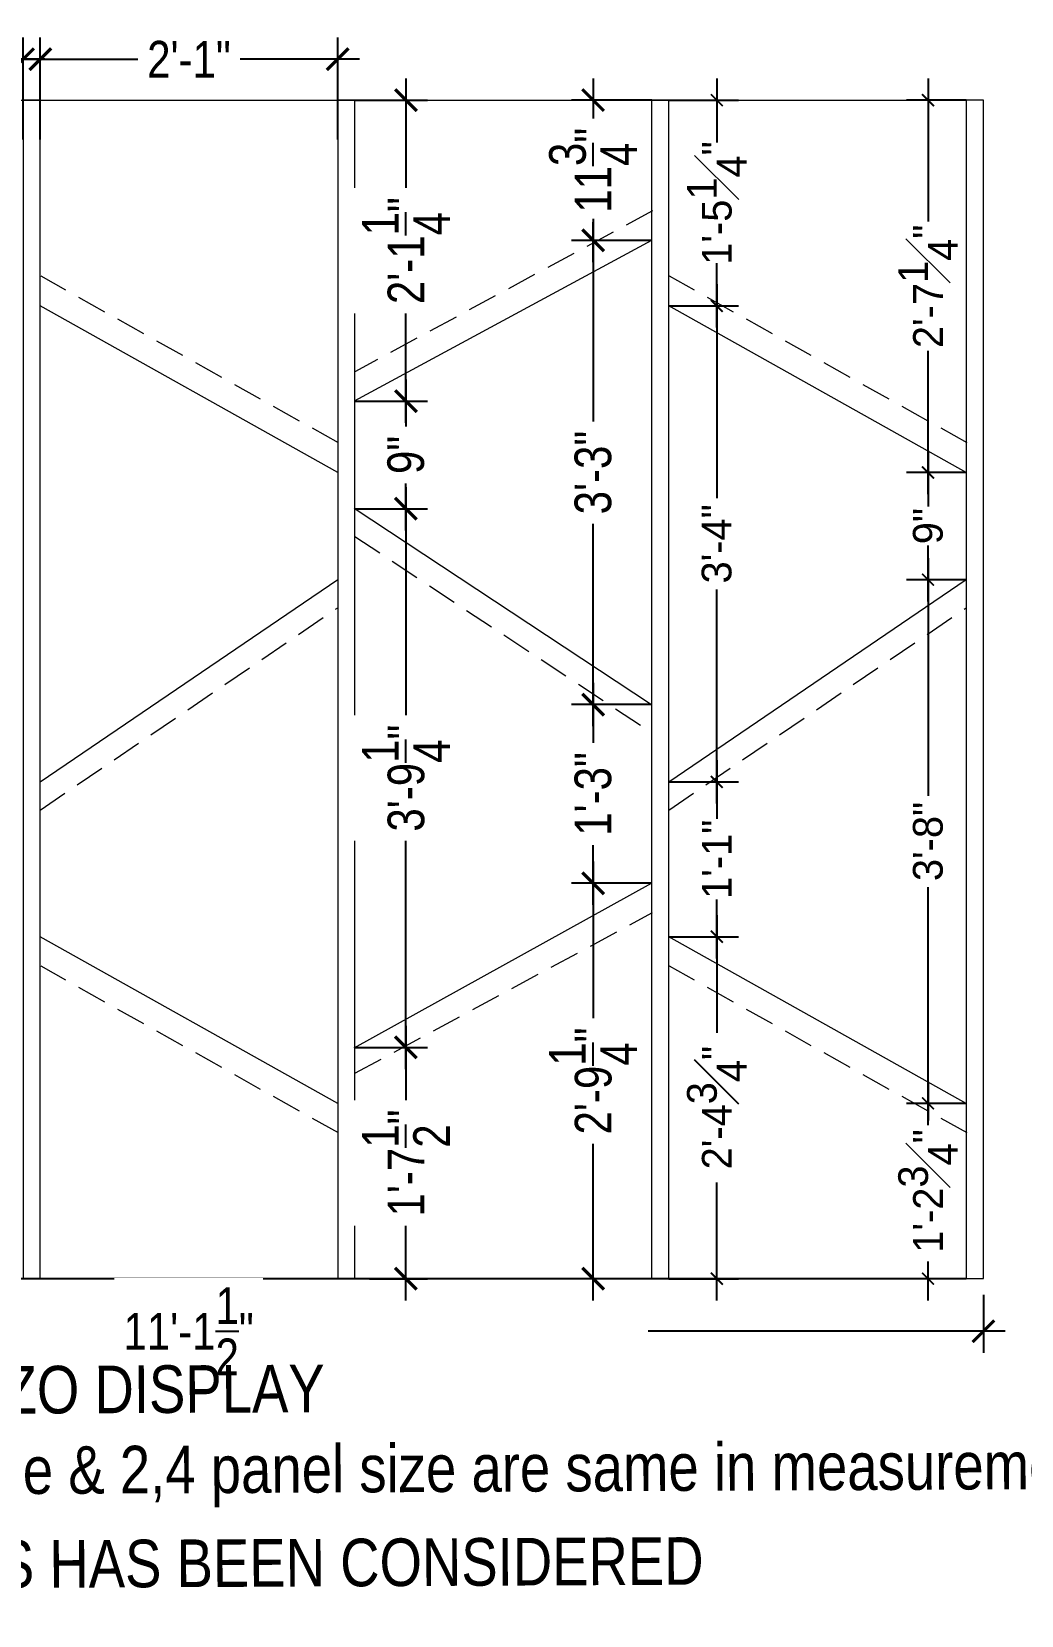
# Model space of a CAD drawing. Header units: inches. Extents: x -109431 to 29005, y -34715 to -1756.
# Drawn here: x -39838.8 to -39755.6, y -11953.4 to -11820.4 of the extents above; entities that cross this region are included whole.
import ezdxf

# ---------------------------------------------------------------- set-up
doc = ezdxf.new("R2010")
doc.units = ezdxf.units.IN
doc.header["$LTSCALE"] = 0.05
doc.header["$MEASUREMENT"] = 0
doc.header["$PDMODE"] = 3
doc.header["$PDSIZE"] = -4
for name, pattern in [('A2-XREF-115_FURN$0$HIDDEN', [0.375, 0.25, -0.125]), ('ACAD_ISO03W100', [30, 12, -18]), ('DASHED2', [0.375, 0.25, -0.125])]:
    doc.linetypes.add(name, pattern=pattern)
doc.layers.get('Defpoints').update_dxf_attribs({"linetype": 'DASHED2'})
for name, color, linetype in [('Flooring Layout', 7, 'Continuous'), ('Furniture text & dimension', 7, 'Continuous'), ('text', 4, 'Continuous')]:
    doc.layers.add(name, color=color, linetype=linetype)
doc.layers.add('FURNITURE', color=1, linetype='Continuous', lineweight=18)
doc.styles.add('9-128OF1-4', font='ARIALN.TTF', dxfattribs={"height": 3.0792})
doc.styles.add('style2', font='stylu.ttf')
doc.dimstyles.new('DIM 1-4', dxfattribs={"dimtxt": 3.0792, "dimasz": 1.82, "dimexe": 1.82, "dimexo": 0, "dimgap": 0.09, "dimtad": 0, "dimzin": 0, "dimdsep": 46, "dimlunit": 4, "dimtxsty": '9-128OF1-4', "dimblk": 'ARCHTICK', "dimcen": 1.8125, "dimdle": 1.82, "dimclrd": 8, "dimclre": 8, "dimadec": 0, "dimazin": 0, "dimtfac": 1, "dimtofl": 0, "dimtmove": 0, "dimatfit": 3, "dimldrblk": 'OPEN90', "dimfxl": 1, "dimtolj": 1, "dimtzin": 0, "dimlwd": -1, "dimarcsym": 0})

# ---------------------------------------------------------------- blocks, each defined once
blk = doc.blocks.new('_ArchTick')
at = {"color": 0, "const_width": 0.15}
blk.add_lwpolyline([(-0.5, -0.5), (0.5, 0.5)], dxfattribs=at)
blk = doc.blocks.new('*D657')
at = {"layer": 'Defpoints', "color": 0, "ltscale": 50, "transparency": 16777216}
for p in [(-39813.07, -11822.71), (-39838.07, -11829.45), (-39813.07, -11829.45)]:
    blk.add_point(p, dxfattribs=at)
at = {"layer": 'Flooring Layout', "color": 8, "linetype": 'ACAD_ISO03W100', "lineweight": -2, "ltscale": 50, "transparency": 16777216}
for p, q in [((-39838.07, -11829.45), (-39838.07, -11820.89)), ((-39813.07, -11829.45), (-39813.07, -11820.89))]:
    blk.add_line(p, q, dxfattribs=at)
at = {"layer": 'Flooring Layout', "color": 8, "linetype": 'ACAD_ISO03W100', "ltscale": 50, "transparency": 16777216}
for p, q in [((-39839.89, -11822.71), (-39829.04, -11822.71)), ((-39811.25, -11822.71), (-39822.1, -11822.71))]:
    blk.add_line(p, q, dxfattribs=at)
at = {"layer": 'Flooring Layout', "color": 8, "ltscale": 50, "transparency": 16777216, "xscale": 1.82, "yscale": 1.82, "zscale": 1.82, "rotation": 180}
blk.add_blockref('_ArchTick', (-39838.07, -11822.71), dxfattribs=at)
at = {"layer": 'Flooring Layout', "color": 8, "ltscale": 50, "transparency": 16777216, "xscale": 1.82, "yscale": 1.82, "zscale": 1.82}
blk.add_blockref('_ArchTick', (-39813.07, -11822.71), dxfattribs=at)
at = {"layer": 'Flooring Layout', "color": 0, "ltscale": 50, "transparency": 16777216, "insert": (-39825.57, -11822.71), "char_height": 3.079, "attachment_point": 5, "style": '9-128OF1-4', "bg_fill": 3, "box_fill_scale": 1.25, "bg_fill_color": 256, "bg_fill_true_color": 13158600, "bg_fill_transparency": 0}
blk.add_mtext('\\A1;2\'-1"', dxfattribs=at)
blk = doc.blocks.new('_Open90')
at = {"color": 0, "linetype": 'ByBlock', "lineweight": -2}
for p, q in [((0, 0), (-1, 0)), ((-0.5, 0.5), (0, 0)), ((0, 0), (-0.5, -0.5))]:
    blk.add_line(p, q, dxfattribs=at)
blk = doc.blocks.new('*D781')
at = {"layer": 'Defpoints', "color": 0, "ltscale": 50, "transparency": 16777216}
for p in [(-39892.39, -11926.5), (-39758.81, -11926.5), (-39758.81, -11929.56)]:
    blk.add_point(p, dxfattribs=at)
at = {"layer": 'Flooring Layout', "color": 8, "linetype": 'ACAD_ISO03W100', "lineweight": -2, "ltscale": 50, "transparency": 16777216}
for p, q in [((-39892.39, -11926.5), (-39892.39, -11931.38)), ((-39758.81, -11926.5), (-39758.81, -11931.38))]:
    blk.add_line(p, q, dxfattribs=at)
at = {"layer": 'Flooring Layout', "color": 8, "linetype": 'ACAD_ISO03W100', "ltscale": 50, "transparency": 16777216}
for p, q in [((-39894.21, -11929.56), (-39830.84, -11929.56)), ((-39756.99, -11929.56), (-39820.37, -11929.56))]:
    blk.add_line(p, q, dxfattribs=at)
at = {"layer": 'Flooring Layout', "color": 8, "ltscale": 50, "transparency": 16777216, "xscale": 1.82, "yscale": 1.82, "zscale": 1.82, "rotation": 180}
blk.add_blockref('_ArchTick', (-39892.39, -11929.56), dxfattribs=at)
at = {"layer": 'Flooring Layout', "color": 8, "ltscale": 50, "transparency": 16777216, "xscale": 1.82, "yscale": 1.82, "zscale": 1.82}
blk.add_blockref('_ArchTick', (-39758.81, -11929.56), dxfattribs=at)
at = {"layer": 'Flooring Layout', "color": 0, "ltscale": 50, "transparency": 16777216, "insert": (-39825.6, -11929.56), "char_height": 3.0792, "attachment_point": 5, "style": '9-128OF1-4', "bg_fill": 3, "box_fill_scale": 1.25, "bg_fill_color": 256, "bg_fill_true_color": 13158600, "bg_fill_transparency": 0}
blk.add_mtext('\\A1;11\'-1{\\H1x;\\S1/2;}"', dxfattribs=at)
blk = doc.blocks.new('*D782')
at = {"layer": 'Defpoints', "color": 0, "ltscale": 50, "transparency": 16777216}
for p in [(-39839.51, -11822.71), (-39864.51, -11829.45), (-39839.51, -11829.45)]:
    blk.add_point(p, dxfattribs=at)
at = {"layer": 'Flooring Layout', "color": 8, "linetype": 'ACAD_ISO03W100', "lineweight": -2, "ltscale": 50, "transparency": 16777216}
for p, q in [((-39864.51, -11829.45), (-39864.51, -11820.89)), ((-39839.51, -11829.45), (-39839.51, -11820.89))]:
    blk.add_line(p, q, dxfattribs=at)
at = {"layer": 'Flooring Layout', "color": 8, "linetype": 'ACAD_ISO03W100', "ltscale": 50, "transparency": 16777216}
for p, q in [((-39866.33, -11822.71), (-39855.48, -11822.71)), ((-39837.69, -11822.71), (-39848.54, -11822.71))]:
    blk.add_line(p, q, dxfattribs=at)
at = {"layer": 'Flooring Layout', "color": 8, "ltscale": 50, "transparency": 16777216, "xscale": 1.82, "yscale": 1.82, "zscale": 1.82, "rotation": 180}
blk.add_blockref('_ArchTick', (-39864.51, -11822.71), dxfattribs=at)
at = {"layer": 'Flooring Layout', "color": 8, "ltscale": 50, "transparency": 16777216, "xscale": 1.82, "yscale": 1.82, "zscale": 1.82}
blk.add_blockref('_ArchTick', (-39839.51, -11822.71), dxfattribs=at)
at = {"layer": 'Flooring Layout', "color": 0, "ltscale": 50, "transparency": 16777216, "insert": (-39852.01, -11822.71), "char_height": 3.079, "attachment_point": 5, "style": '9-128OF1-4', "bg_fill": 3, "box_fill_scale": 1.25, "bg_fill_color": 256, "bg_fill_true_color": 13158600, "bg_fill_transparency": 0}
blk.add_mtext('\\A1;2\'-1"', dxfattribs=at)
blk = doc.blocks.new('*D805')
at = {"layer": 'Defpoints', "color": 0, "ltscale": 50, "transparency": 16777216}
for p in [(-39760.25, -11826.15), (-39763.47, -11857.43), (-39760.25, -11857.43)]:
    blk.add_point(p, dxfattribs=at)
at = {"layer": 'Furniture text & dimension', "color": 8, "ltscale": 50, "transparency": 16777216}
for p, q in [((-39763.47, -11824.33), (-39763.47, -11836.35)), ((-39763.47, -11859.25), (-39763.47, -11847.22))]:
    blk.add_line(p, q, dxfattribs=at)
at = {"layer": 'Furniture text & dimension', "color": 8, "lineweight": -2, "ltscale": 50, "transparency": 16777216}
for p, q in [((-39760.25, -11826.15), (-39765.29, -11826.15)), ((-39760.25, -11857.43), (-39765.29, -11857.43))]:
    blk.add_line(p, q, dxfattribs=at)
at = {"layer": 'Furniture text & dimension', "color": 8, "ltscale": 50, "transparency": 16777216}
for p, rotation in [((-39763.47, -11826.15), 90), ((-39763.47, -11857.43), 270)]:
    blk.add_blockref('_ArchTick', p, dxfattribs=dict(at, rotation=rotation))
at = {"layer": 'Furniture text & dimension', "color": 0, "lineweight": 15, "ltscale": 50, "transparency": 16777216, "insert": (-39763.47, -11841.79), "char_height": 2.5, "attachment_point": 5, "rotation": 90, "style": 'style2'}
blk.add_mtext('\\A1;2\'-7{\\H1x;\\S1#4;}"', dxfattribs=at)
blk = doc.blocks.new('*D806')
at = {"layer": 'Defpoints', "color": 0, "ltscale": 50, "transparency": 16777216}
for p in [(-39760.25, -11857.43), (-39763.47, -11866.43), (-39760.25, -11866.43)]:
    blk.add_point(p, dxfattribs=at)
at = {"layer": 'Furniture text & dimension', "color": 8, "ltscale": 50, "transparency": 16777216}
for p, q in [((-39763.47, -11855.61), (-39763.47, -11860.29)), ((-39763.47, -11868.25), (-39763.47, -11863.56))]:
    blk.add_line(p, q, dxfattribs=at)
at = {"layer": 'Furniture text & dimension', "color": 8, "lineweight": -2, "ltscale": 50, "transparency": 16777216}
for p, q in [((-39760.25, -11857.43), (-39765.29, -11857.43)), ((-39760.25, -11866.43), (-39765.29, -11866.43))]:
    blk.add_line(p, q, dxfattribs=at)
at = {"layer": 'Furniture text & dimension', "color": 8, "ltscale": 50, "transparency": 16777216}
for p, rotation in [((-39763.47, -11857.43), 90), ((-39763.47, -11866.43), 270)]:
    blk.add_blockref('_ArchTick', p, dxfattribs=dict(at, rotation=rotation))
at = {"layer": 'Furniture text & dimension', "color": 0, "lineweight": 15, "ltscale": 50, "transparency": 16777216, "insert": (-39763.47, -11861.93), "char_height": 2.5, "attachment_point": 5, "rotation": 90, "style": 'style2'}
blk.add_mtext('\\A1;9"', dxfattribs=at)
blk = doc.blocks.new('*D807')
at = {"layer": 'Defpoints', "color": 0, "ltscale": 50, "transparency": 16777216}
for p in [(-39760.25, -11866.43), (-39763.47, -11910.42), (-39760.25, -11910.42)]:
    blk.add_point(p, dxfattribs=at)
at = {"layer": 'Furniture text & dimension', "color": 8, "ltscale": 50, "transparency": 16777216}
for p, q in [((-39763.47, -11864.61), (-39763.47, -11884.59)), ((-39763.47, -11912.24), (-39763.47, -11892.26))]:
    blk.add_line(p, q, dxfattribs=at)
at = {"layer": 'Furniture text & dimension', "color": 8, "lineweight": -2, "ltscale": 50, "transparency": 16777216}
for p, q in [((-39760.25, -11866.43), (-39765.29, -11866.43)), ((-39760.25, -11910.42), (-39765.29, -11910.42))]:
    blk.add_line(p, q, dxfattribs=at)
at = {"layer": 'Furniture text & dimension', "color": 8, "ltscale": 50, "transparency": 16777216}
for p, rotation in [((-39763.47, -11866.43), 90), ((-39763.47, -11910.42), 270)]:
    blk.add_blockref('_ArchTick', p, dxfattribs=dict(at, rotation=rotation))
at = {"layer": 'Furniture text & dimension', "color": 0, "lineweight": 15, "ltscale": 50, "transparency": 16777216, "insert": (-39763.47, -11888.42), "char_height": 2.5, "attachment_point": 5, "rotation": 90, "style": 'style2'}
blk.add_mtext('\\A1;3\'-8"', dxfattribs=at)
blk = doc.blocks.new('*D808')
at = {"layer": 'Defpoints', "color": 0, "ltscale": 50, "transparency": 16777216}
for p in [(-39760.25, -11910.42), (-39763.47, -11925.15), (-39760.25, -11925.15)]:
    blk.add_point(p, dxfattribs=at)
at = {"layer": 'Furniture text & dimension', "color": 8, "ltscale": 50, "transparency": 16777216}
for p, q in [((-39763.47, -11908.6), (-39763.47, -11911.86)), ((-39763.47, -11926.97), (-39763.47, -11923.7))]:
    blk.add_line(p, q, dxfattribs=at)
at = {"layer": 'Furniture text & dimension', "color": 8, "lineweight": -2, "ltscale": 50, "transparency": 16777216}
for p, q in [((-39760.25, -11910.42), (-39765.29, -11910.42)), ((-39760.25, -11925.15), (-39765.29, -11925.15))]:
    blk.add_line(p, q, dxfattribs=at)
at = {"layer": 'Furniture text & dimension', "color": 8, "ltscale": 50, "transparency": 16777216}
for p, rotation in [((-39763.47, -11910.42), 90), ((-39763.47, -11925.15), 270)]:
    blk.add_blockref('_ArchTick', p, dxfattribs=dict(at, rotation=rotation))
at = {"layer": 'Furniture text & dimension', "color": 0, "lineweight": 15, "ltscale": 50, "transparency": 16777216, "insert": (-39763.47, -11917.78), "char_height": 2.5, "attachment_point": 5, "rotation": 90, "style": 'style2'}
blk.add_mtext('\\A1;1\'-2{\\H1x;\\S3#4;}"', dxfattribs=at)
blk = doc.blocks.new('*D809')
at = {"layer": 'Defpoints', "color": 0, "ltscale": 50, "transparency": 16777216}
for p in [(-39785.25, -11826.15), (-39785.25, -11843.43), (-39781.22, -11843.43)]:
    blk.add_point(p, dxfattribs=at)
at = {"layer": 'Furniture text & dimension', "color": 8, "ltscale": 50, "transparency": 16777216}
for p, q in [((-39781.22, -11824.33), (-39781.22, -11829.72)), ((-39781.22, -11845.25), (-39781.22, -11839.85))]:
    blk.add_line(p, q, dxfattribs=at)
at = {"layer": 'Furniture text & dimension', "color": 8, "lineweight": -2, "ltscale": 50, "transparency": 16777216}
for p, q in [((-39785.25, -11826.15), (-39779.4, -11826.15)), ((-39785.25, -11843.43), (-39779.4, -11843.43))]:
    blk.add_line(p, q, dxfattribs=at)
at = {"layer": 'Furniture text & dimension', "color": 8, "ltscale": 50, "transparency": 16777216}
for p, rotation in [((-39781.22, -11826.15), 90), ((-39781.22, -11843.43), 270)]:
    blk.add_blockref('_ArchTick', p, dxfattribs=dict(at, rotation=rotation))
at = {"layer": 'Furniture text & dimension', "color": 0, "lineweight": 15, "ltscale": 50, "transparency": 16777216, "insert": (-39781.22, -11834.79), "char_height": 2.5, "attachment_point": 5, "rotation": 90, "style": 'style2'}
blk.add_mtext('\\A1;1\'-5{\\H1x;\\S1#4;}"', dxfattribs=at)
blk = doc.blocks.new('*D810')
at = {"layer": 'Defpoints', "color": 0, "ltscale": 50, "transparency": 16777216}
for p in [(-39785.25, -11843.43), (-39785.25, -11883.42), (-39781.22, -11883.42)]:
    blk.add_point(p, dxfattribs=at)
at = {"layer": 'Furniture text & dimension', "color": 8, "ltscale": 50, "transparency": 16777216}
for p, q in [((-39781.22, -11841.61), (-39781.22, -11859.59)), ((-39781.22, -11885.24), (-39781.22, -11867.26))]:
    blk.add_line(p, q, dxfattribs=at)
at = {"layer": 'Furniture text & dimension', "color": 8, "lineweight": -2, "ltscale": 50, "transparency": 16777216}
for p, q in [((-39785.25, -11843.43), (-39779.4, -11843.43)), ((-39785.25, -11883.42), (-39779.4, -11883.42))]:
    blk.add_line(p, q, dxfattribs=at)
at = {"layer": 'Furniture text & dimension', "color": 8, "ltscale": 50, "transparency": 16777216}
for p, rotation in [((-39781.22, -11843.43), 90), ((-39781.22, -11883.42), 270)]:
    blk.add_blockref('_ArchTick', p, dxfattribs=dict(at, rotation=rotation))
at = {"layer": 'Furniture text & dimension', "color": 0, "ltscale": 50, "transparency": 16777216, "insert": (-39781.22, -11863.42), "char_height": 2.5, "attachment_point": 5, "rotation": 90, "style": 'style2'}
blk.add_mtext('\\A1;3\'-4"', dxfattribs=at)
blk = doc.blocks.new('*D811')
at = {"layer": 'Defpoints', "color": 0, "ltscale": 50, "transparency": 16777216}
for p in [(-39785.25, -11883.42), (-39785.25, -11896.42), (-39781.22, -11896.42)]:
    blk.add_point(p, dxfattribs=at)
at = {"layer": 'Furniture text & dimension', "color": 8, "ltscale": 50, "transparency": 16777216}
for p, q in [((-39781.22, -11881.6), (-39781.22, -11886.53)), ((-39781.22, -11898.24), (-39781.22, -11893.31))]:
    blk.add_line(p, q, dxfattribs=at)
at = {"layer": 'Furniture text & dimension', "color": 8, "lineweight": -2, "ltscale": 50, "transparency": 16777216}
for p, q in [((-39785.25, -11883.42), (-39779.4, -11883.42)), ((-39785.25, -11896.42), (-39779.4, -11896.42))]:
    blk.add_line(p, q, dxfattribs=at)
at = {"layer": 'Furniture text & dimension', "color": 8, "ltscale": 50, "transparency": 16777216}
for p, rotation in [((-39781.22, -11883.42), 90), ((-39781.22, -11896.42), 270)]:
    blk.add_blockref('_ArchTick', p, dxfattribs=dict(at, rotation=rotation))
at = {"layer": 'Furniture text & dimension', "color": 0, "ltscale": 50, "transparency": 16777216, "insert": (-39781.22, -11889.92), "char_height": 2.5, "attachment_point": 5, "rotation": 90, "style": 'style2'}
blk.add_mtext('\\A1;1\'-1"', dxfattribs=at)
blk = doc.blocks.new('*D812')
at = {"layer": 'Defpoints', "color": 0, "ltscale": 50, "transparency": 16777216}
for p in [(-39785.25, -11896.42), (-39785.25, -11925.15), (-39781.22, -11925.15)]:
    blk.add_point(p, dxfattribs=at)
at = {"layer": 'Furniture text & dimension', "color": 8, "ltscale": 50, "transparency": 16777216}
for p, q in [((-39781.22, -11894.6), (-39781.22, -11904.5)), ((-39781.22, -11926.97), (-39781.22, -11917.07))]:
    blk.add_line(p, q, dxfattribs=at)
at = {"layer": 'Furniture text & dimension', "color": 8, "lineweight": -2, "ltscale": 50, "transparency": 16777216}
for p, q in [((-39785.25, -11896.42), (-39779.4, -11896.42)), ((-39785.25, -11925.15), (-39779.4, -11925.15))]:
    blk.add_line(p, q, dxfattribs=at)
at = {"layer": 'Furniture text & dimension', "color": 8, "ltscale": 50, "transparency": 16777216}
for p, rotation in [((-39781.22, -11896.42), 90), ((-39781.22, -11925.15), 270)]:
    blk.add_blockref('_ArchTick', p, dxfattribs=dict(at, rotation=rotation))
at = {"layer": 'Furniture text & dimension', "color": 0, "ltscale": 50, "transparency": 16777216, "insert": (-39781.22, -11910.78), "char_height": 2.5, "attachment_point": 5, "rotation": 90, "style": 'style2'}
blk.add_mtext('\\A1;2\'-4{\\H1x;\\S3#4;}"', dxfattribs=at)
blk = doc.blocks.new('*D991')
at = {"layer": 'Defpoints', "color": 0, "ltscale": 50, "transparency": 16777216}
for p in [(-39811.63, -11826.15), (-39811.69, -11851.43), (-39807.34, -11851.43)]:
    blk.add_point(p, dxfattribs=at)
at = {"layer": 'Flooring Layout', "color": 8, "linetype": 'ACAD_ISO03W100', "ltscale": 50, "transparency": 16777216}
for p, q in [((-39807.34, -11824.33), (-39807.34, -11834.36)), ((-39807.34, -11853.25), (-39807.34, -11843.22))]:
    blk.add_line(p, q, dxfattribs=at)
at = {"layer": 'Flooring Layout', "color": 8, "linetype": 'ACAD_ISO03W100', "lineweight": -2, "ltscale": 50, "transparency": 16777216}
for p, q in [((-39811.63, -11826.15), (-39805.52, -11826.15)), ((-39811.69, -11851.43), (-39805.52, -11851.43))]:
    blk.add_line(p, q, dxfattribs=at)
at = {"layer": 'Flooring Layout', "color": 8, "ltscale": 50, "transparency": 16777216, "xscale": 1.82, "yscale": 1.82, "zscale": 1.82}
for p, rotation in [((-39807.34, -11826.15), 90), ((-39807.34, -11851.43), 270)]:
    blk.add_blockref('_ArchTick', p, dxfattribs=dict(at, rotation=rotation))
at = {"layer": 'Flooring Layout', "color": 0, "ltscale": 50, "transparency": 16777216, "insert": (-39807.34, -11838.79), "char_height": 3.0792, "attachment_point": 5, "rotation": 90, "style": '9-128OF1-4', "bg_fill": 3, "box_fill_scale": 1.25, "bg_fill_color": 256, "bg_fill_true_color": 13158600, "bg_fill_transparency": 0}
blk.add_mtext('\\A1;2\'-1{\\H1x;\\S1/4;}"', dxfattribs=at)
blk = doc.blocks.new('*D992')
at = {"layer": 'Defpoints', "color": 0, "ltscale": 50, "transparency": 16777216}
for p in [(-39811.69, -11851.43), (-39811.63, -11860.47), (-39807.34, -11860.47)]:
    blk.add_point(p, dxfattribs=at)
at = {"layer": 'Flooring Layout', "color": 8, "linetype": 'ACAD_ISO03W100', "ltscale": 50, "transparency": 16777216}
for p, q in [((-39807.34, -11849.61), (-39807.34, -11854.41)), ((-39807.34, -11862.29), (-39807.34, -11857.49))]:
    blk.add_line(p, q, dxfattribs=at)
at = {"layer": 'Flooring Layout', "color": 8, "linetype": 'ACAD_ISO03W100', "lineweight": -2, "ltscale": 50, "transparency": 16777216}
for p, q in [((-39811.69, -11851.43), (-39805.52, -11851.43)), ((-39811.63, -11860.47), (-39805.52, -11860.47))]:
    blk.add_line(p, q, dxfattribs=at)
at = {"layer": 'Flooring Layout', "color": 8, "ltscale": 50, "transparency": 16777216, "xscale": 1.82, "yscale": 1.82, "zscale": 1.82}
for p, rotation in [((-39807.34, -11851.43), 90), ((-39807.34, -11860.47), 270)]:
    blk.add_blockref('_ArchTick', p, dxfattribs=dict(at, rotation=rotation))
at = {"layer": 'Flooring Layout', "color": 0, "ltscale": 50, "transparency": 16777216, "insert": (-39807.34, -11855.95), "char_height": 3.079, "attachment_point": 5, "rotation": 90, "style": '9-128OF1-4', "bg_fill": 3, "box_fill_scale": 1.25, "bg_fill_color": 256, "bg_fill_true_color": 13158600, "bg_fill_transparency": 0}
blk.add_mtext('\\A1;9"', dxfattribs=at)
blk = doc.blocks.new('*D993')
at = {"layer": 'Defpoints', "color": 0, "ltscale": 50, "transparency": 16777216}
for p in [(-39811.63, -11860.47), (-39811.63, -11905.72), (-39807.34, -11905.72)]:
    blk.add_point(p, dxfattribs=at)
at = {"layer": 'Flooring Layout', "color": 8, "linetype": 'ACAD_ISO03W100', "ltscale": 50, "transparency": 16777216}
for p, q in [((-39807.34, -11858.65), (-39807.34, -11878.69)), ((-39807.34, -11907.54), (-39807.34, -11887.51))]:
    blk.add_line(p, q, dxfattribs=at)
at = {"layer": 'Flooring Layout', "color": 8, "linetype": 'ACAD_ISO03W100', "lineweight": -2, "ltscale": 50, "transparency": 16777216}
for p, q in [((-39811.63, -11860.47), (-39805.52, -11860.47)), ((-39811.63, -11905.72), (-39805.52, -11905.72))]:
    blk.add_line(p, q, dxfattribs=at)
at = {"layer": 'Flooring Layout', "color": 8, "ltscale": 50, "transparency": 16777216, "xscale": 1.82, "yscale": 1.82, "zscale": 1.82}
for p, rotation in [((-39807.34, -11860.47), 90), ((-39807.34, -11905.72), 270)]:
    blk.add_blockref('_ArchTick', p, dxfattribs=dict(at, rotation=rotation))
at = {"layer": 'Flooring Layout', "color": 0, "ltscale": 50, "transparency": 16777216, "insert": (-39807.34, -11883.1), "char_height": 3.0792, "attachment_point": 5, "rotation": 90, "style": '9-128OF1-4', "bg_fill": 3, "box_fill_scale": 1.25, "bg_fill_color": 256, "bg_fill_true_color": 13158600, "bg_fill_transparency": 0}
blk.add_mtext('\\A1;3\'-9{\\H1x;\\S1/4;}"', dxfattribs=at)
blk = doc.blocks.new('*D994')
at = {"layer": 'Defpoints', "color": 0, "ltscale": 50, "transparency": 16777216}
for p in [(-39811.63, -11905.72), (-39810.41, -11925.15), (-39807.34, -11925.15)]:
    blk.add_point(p, dxfattribs=at)
at = {"layer": 'Flooring Layout', "color": 8, "linetype": 'ACAD_ISO03W100', "ltscale": 50, "transparency": 16777216}
for p, q in [((-39807.34, -11903.9), (-39807.34, -11911.18)), ((-39807.34, -11926.97), (-39807.34, -11919.69))]:
    blk.add_line(p, q, dxfattribs=at)
at = {"layer": 'Flooring Layout', "color": 8, "linetype": 'ACAD_ISO03W100', "lineweight": -2, "ltscale": 50, "transparency": 16777216}
for p, q in [((-39811.63, -11905.72), (-39805.52, -11905.72)), ((-39810.41, -11925.15), (-39805.52, -11925.15))]:
    blk.add_line(p, q, dxfattribs=at)
at = {"layer": 'Flooring Layout', "color": 8, "ltscale": 50, "transparency": 16777216, "xscale": 1.82, "yscale": 1.82, "zscale": 1.82}
for p, rotation in [((-39807.34, -11905.72), 90), ((-39807.34, -11925.15), 270)]:
    blk.add_blockref('_ArchTick', p, dxfattribs=dict(at, rotation=rotation))
at = {"layer": 'Flooring Layout', "color": 0, "ltscale": 50, "transparency": 16777216, "insert": (-39807.34, -11915.43), "char_height": 3.0792, "attachment_point": 5, "rotation": 90, "style": '9-128OF1-4', "bg_fill": 3, "box_fill_scale": 1.25, "bg_fill_color": 256, "bg_fill_true_color": 13158600, "bg_fill_transparency": 0}
blk.add_mtext('\\A1;1\'-7{\\H1x;\\S1/2;}"', dxfattribs=at)
blk = doc.blocks.new('*D995')
at = {"layer": 'Defpoints', "color": 0, "ltscale": 50, "transparency": 16777216}
for p in [(-39786.69, -11826.15), (-39791.61, -11837.93), (-39786.69, -11837.93)]:
    blk.add_point(p, dxfattribs=at)
at = {"layer": 'Flooring Layout', "color": 8, "linetype": 'ACAD_ISO03W100', "ltscale": 50, "transparency": 16777216}
for p, q in [((-39791.61, -11824.33), (-39791.61, -11828.67)), ((-39791.61, -11839.75), (-39791.61, -11835.4))]:
    blk.add_line(p, q, dxfattribs=at)
at = {"layer": 'Flooring Layout', "color": 8, "linetype": 'ACAD_ISO03W100', "lineweight": -2, "ltscale": 50, "transparency": 16777216}
for p, q in [((-39786.69, -11826.15), (-39793.43, -11826.15)), ((-39786.69, -11837.93), (-39793.43, -11837.93))]:
    blk.add_line(p, q, dxfattribs=at)
at = {"layer": 'Flooring Layout', "color": 8, "ltscale": 50, "transparency": 16777216, "xscale": 1.82, "yscale": 1.82, "zscale": 1.82}
for p, rotation in [((-39791.61, -11826.15), 90), ((-39791.61, -11837.93), 270)]:
    blk.add_blockref('_ArchTick', p, dxfattribs=dict(at, rotation=rotation))
at = {"layer": 'Flooring Layout', "color": 0, "ltscale": 50, "transparency": 16777216, "insert": (-39791.61, -11832.04), "char_height": 3.0792, "attachment_point": 5, "rotation": 90, "style": '9-128OF1-4', "bg_fill": 3, "box_fill_scale": 1.25, "bg_fill_color": 256, "bg_fill_true_color": 13158600, "bg_fill_transparency": 0}
blk.add_mtext('\\A1;11{\\H1x;\\S3/4;}"', dxfattribs=at)
blk = doc.blocks.new('*D996')
at = {"layer": 'Defpoints', "color": 0, "ltscale": 50, "transparency": 16777216}
for p in [(-39786.69, -11837.93), (-39791.61, -11876.93), (-39786.69, -11876.93)]:
    blk.add_point(p, dxfattribs=at)
at = {"layer": 'Flooring Layout', "color": 8, "linetype": 'ACAD_ISO03W100', "ltscale": 50, "transparency": 16777216}
for p, q in [((-39791.61, -11836.11), (-39791.61, -11853.98)), ((-39791.61, -11878.75), (-39791.61, -11860.88))]:
    blk.add_line(p, q, dxfattribs=at)
at = {"layer": 'Flooring Layout', "color": 8, "linetype": 'ACAD_ISO03W100', "lineweight": -2, "ltscale": 50, "transparency": 16777216}
for p, q in [((-39786.69, -11837.93), (-39793.43, -11837.93)), ((-39786.69, -11876.93), (-39793.43, -11876.93))]:
    blk.add_line(p, q, dxfattribs=at)
at = {"layer": 'Flooring Layout', "color": 8, "ltscale": 50, "transparency": 16777216, "xscale": 1.82, "yscale": 1.82, "zscale": 1.82}
for p, rotation in [((-39791.61, -11837.93), 90), ((-39791.61, -11876.93), 270)]:
    blk.add_blockref('_ArchTick', p, dxfattribs=dict(at, rotation=rotation))
at = {"layer": 'Flooring Layout', "color": 0, "ltscale": 50, "transparency": 16777216, "insert": (-39791.61, -11857.43), "char_height": 3.079, "attachment_point": 5, "rotation": 90, "style": '9-128OF1-4', "bg_fill": 3, "box_fill_scale": 1.25, "bg_fill_color": 256, "bg_fill_true_color": 13158600, "bg_fill_transparency": 0}
blk.add_mtext('\\A1;3\'-3"', dxfattribs=at)
blk = doc.blocks.new('*D997')
at = {"layer": 'Defpoints', "color": 0, "ltscale": 50, "transparency": 16777216}
for p in [(-39786.69, -11876.93), (-39791.61, -11891.93), (-39786.69, -11891.93)]:
    blk.add_point(p, dxfattribs=at)
at = {"layer": 'Flooring Layout', "color": 8, "linetype": 'ACAD_ISO03W100', "ltscale": 50, "transparency": 16777216}
for p, q in [((-39791.61, -11875.11), (-39791.61, -11881.1)), ((-39791.61, -11893.75), (-39791.61, -11887.76))]:
    blk.add_line(p, q, dxfattribs=at)
at = {"layer": 'Flooring Layout', "color": 8, "linetype": 'ACAD_ISO03W100', "lineweight": -2, "ltscale": 50, "transparency": 16777216}
for p, q in [((-39786.69, -11876.93), (-39793.43, -11876.93)), ((-39786.69, -11891.93), (-39793.43, -11891.93))]:
    blk.add_line(p, q, dxfattribs=at)
at = {"layer": 'Flooring Layout', "color": 8, "ltscale": 50, "transparency": 16777216, "xscale": 1.82, "yscale": 1.82, "zscale": 1.82}
for p, rotation in [((-39791.61, -11876.93), 90), ((-39791.61, -11891.93), 270)]:
    blk.add_blockref('_ArchTick', p, dxfattribs=dict(at, rotation=rotation))
at = {"layer": 'Flooring Layout', "color": 0, "ltscale": 50, "transparency": 16777216, "insert": (-39791.61, -11884.43), "char_height": 3.079, "attachment_point": 5, "rotation": 90, "style": '9-128OF1-4', "bg_fill": 3, "box_fill_scale": 1.25, "bg_fill_color": 256, "bg_fill_true_color": 13158600, "bg_fill_transparency": 0}
blk.add_mtext('\\A1;1\'-3"', dxfattribs=at)
blk = doc.blocks.new('*D998')
at = {"layer": 'Defpoints', "color": 0, "ltscale": 50, "transparency": 16777216}
for p in [(-39786.69, -11891.93), (-39791.61, -11925.15), (-39786.69, -11925.15)]:
    blk.add_point(p, dxfattribs=at)
at = {"layer": 'Flooring Layout', "color": 8, "linetype": 'ACAD_ISO03W100', "ltscale": 50, "transparency": 16777216}
for p, q in [((-39791.61, -11890.11), (-39791.61, -11904.11)), ((-39791.61, -11926.97), (-39791.61, -11912.97))]:
    blk.add_line(p, q, dxfattribs=at)
at = {"layer": 'Flooring Layout', "color": 8, "linetype": 'ACAD_ISO03W100', "lineweight": -2, "ltscale": 50, "transparency": 16777216}
for p, q in [((-39786.69, -11891.93), (-39793.43, -11891.93)), ((-39786.69, -11925.15), (-39793.43, -11925.15))]:
    blk.add_line(p, q, dxfattribs=at)
at = {"layer": 'Flooring Layout', "color": 8, "ltscale": 50, "transparency": 16777216, "xscale": 1.82, "yscale": 1.82, "zscale": 1.82}
for p, rotation in [((-39791.61, -11891.93), 90), ((-39791.61, -11925.15), 270)]:
    blk.add_blockref('_ArchTick', p, dxfattribs=dict(at, rotation=rotation))
at = {"layer": 'Flooring Layout', "color": 0, "ltscale": 50, "transparency": 16777216, "insert": (-39791.61, -11908.54), "char_height": 3.0792, "attachment_point": 5, "rotation": 90, "style": '9-128OF1-4', "bg_fill": 3, "box_fill_scale": 1.25, "bg_fill_color": 256, "bg_fill_true_color": 13158600, "bg_fill_transparency": 0}
blk.add_mtext('\\A1;2\'-9{\\H1x;\\S1/4;}"', dxfattribs=at)

msp = doc.modelspace()

# ---------------------------------------------------------------- linework, layer by layer
at = {"layer": 'Flooring Layout', "ltscale": 50}
msp.add_line((-39890.95204, -11925.14599), (-39760.25392, -11925.14599), dxfattribs=at)
at = {"layer": 'FURNITURE', "color": 244, "ltscale": 50, "true_color": 0x991b1e}
for p, q in [((-39892.39285, -11826.14599), (-39760.25392, -11826.14599)), ((-39838.07041, -11842.74442), (-39838.07041, -11826.14599)), ((-39785.25392, -11842.74442), (-39785.25392, -11826.14599))]:
    msp.add_line(p, q, dxfattribs=at)
at = {"layer": 'FURNITURE', "color": 244, "linetype": 'A2-XREF-115_FURN$0$HIDDEN', "ltscale": 200, "true_color": 0x991b1e}
for p, q in [((-39786.62959, -11835.46064), (-39811.62959, -11848.96064)), ((-39813.00526, -11854.93877), (-39838.00526, -11840.93877)), ((-39760.18877, -11854.93877), (-39785.18877, -11840.93877)), ((-39811.62959, -11862.81141), (-39786.69473, -11879.2716)), ((-39838.07041, -11885.78294), (-39813.07041, -11868.79081)), ((-39785.25392, -11885.78294), (-39760.25392, -11868.79081)), ((-39811.62959, -11907.89477), (-39786.62959, -11894.39477)), ((-39813.00526, -11912.90876), (-39838.00526, -11898.90876)), ((-39760.18877, -11912.90876), (-39785.18877, -11898.90876))]:
    msp.add_line(p, q, dxfattribs=at)
at = {"layer": 'FURNITURE', "color": 30, "ltscale": 50, "true_color": 0xf26722}
for p, q in [((-39786.69473, -11837.9277), (-39811.69473, -11851.4277)), ((-39813.07041, -11857.4277), (-39838.07041, -11843.4277)), ((-39760.25392, -11857.4277), (-39785.25392, -11843.4277)), ((-39811.69473, -11860.4277), (-39786.69473, -11876.9277)), ((-39838.07041, -11883.41983), (-39813.07041, -11866.4277)), ((-39785.25392, -11883.41983), (-39760.25392, -11866.4277)), ((-39811.69473, -11905.75797), (-39786.69473, -11891.9277)), ((-39813.07041, -11910.41983), (-39838.07041, -11896.41983)), ((-39760.25392, -11910.41983), (-39785.25392, -11896.41983))]:
    msp.add_line(p, q, dxfattribs=at)
at = {"layer": 'FURNITURE', "color": 244, "ltscale": 50, "true_color": 0x991b1e}
for points in [[(-39838.07041, -11826.14599), (-39839.51122, -11826.14599), (-39839.51122, -11925.14599), (-39838.07041, -11925.14599)], [(-39811.62959, -11826.14599), (-39813.07041, -11826.14599), (-39813.07041, -11925.14599), (-39811.62959, -11925.14599)], [(-39785.25392, -11826.14599), (-39786.69473, -11826.14599), (-39786.69473, -11925.14599), (-39785.25392, -11925.14599)], [(-39758.8131, -11826.14599), (-39760.25392, -11826.14599), (-39760.25392, -11925.14599), (-39758.8131, -11925.14599)]]:
    msp.add_lwpolyline(points, close=True, dxfattribs=at)

# ---------------------------------------------------------------- texts
at = {"layer": 'text', "color": 7, "ltscale": 50, "true_color": 0xffffff, "char_height": 4, "width": 119.7881661, "attachment_point": 6, "rotation": 0.2712651, "style": '9-128OF1-4', "bg_fill": 2}
for s, insert in [('{\\C30;\\c2254834;TERRAZZO DISPLAY}', (-39814.16356, -11934.39326)), ('{\\C30;\\c2254834;PLY+ STONE THICKNESS HAS BEEN CONSIDERED}', (-39782.32791, -11948.88006))]:
    msp.add_mtext(s, dxfattribs=dict(at, insert=insert))

# ---------------------------------------------------------------- dimensions: what is measured, and where the dimension line sits
at = {"layer": 'Furniture text & dimension', "lineweight": 15, "ltscale": 50}
for base, p1, p2, picture, middle in [((-39781.22081, -11843.4277), (-39785.25392, -11826.14599), (-39785.25392, -11843.4277), '*D809', (-39781.22081, -11834.78685)), ((-39763.47459, -11857.4277), (-39760.25392, -11826.14599), (-39760.25392, -11857.4277), '*D805', (-39763.47459, -11841.78685)), ((-39763.47459, -11866.4277), (-39760.25392, -11857.4277), (-39760.25392, -11866.4277), '*D806', (-39763.47459, -11861.9277)), ((-39763.47459, -11910.41983), (-39760.25392, -11866.4277), (-39760.25392, -11910.41983), '*D807', (-39763.47459, -11888.42377))]:
    dim = msp.add_linear_dim(base=base, p1=p1, p2=p2, angle=90, dimstyle='DIM 1-4', override={"dimtxt": 2.5, "dimasz": 1, "dimdec": 3, "dimtxsty": 'style2', "dimtdec": 3, "dimtmove": 1, "dimfxl": 0, "dimfrac": 1, "dimarcsym": 1}, dxfattribs=at)
    dim.commit()
    dim.dimension.update_dxf_attribs({"geometry": picture, "text_midpoint": middle})
at = {"layer": 'Furniture text & dimension', "ltscale": 50}
for base, p1, p2, picture, middle in [((-39781.22081, -11883.41983), (-39785.25392, -11843.4277), (-39785.25392, -11883.41983), '*D810', (-39781.22081, -11863.42377)), ((-39781.22081, -11896.41983), (-39785.25392, -11883.41983), (-39785.25392, -11896.41983), '*D811', (-39781.22081, -11889.91983))]:
    dim = msp.add_linear_dim(base=base, p1=p1, p2=p2, angle=90, dimstyle='DIM 1-4', override={"dimtxt": 2.5, "dimasz": 1, "dimdec": 3, "dimtxsty": 'style2', "dimtdec": 3, "dimtmove": 1, "dimfxl": 0, "dimfrac": 1, "dimarcsym": 1}, dxfattribs=at)
    dim.commit()
    dim.dimension.update_dxf_attribs({"geometry": picture, "text_midpoint": middle})

# ---------------------------------------------------------------- next in the draw order: texts
at = {"layer": 'text', "color": 7, "ltscale": 50, "true_color": 0xffffff, "insert": (-39746.31389, -11941.39596), "char_height": 4, "width": 155.553913, "attachment_point": 6, "rotation": 0.2712651, "style": '9-128OF1-4', "bg_fill": 2}
msp.add_mtext('{\\C30;\\c2254834;1,3,5 Panel size are same & 2,4 panel size are same in measurements}', dxfattribs=at)

# ---------------------------------------------------------------- next in the draw order: dimensions: what is measured, and where the dimension line sits
at = {"layer": 'Flooring Layout', "ltscale": 50}
for base, p1, p2, picture, middle in [((-39813.07041, -11822.7063), (-39838.07041, -11829.4465), (-39813.07041, -11829.4465), '*D657', (-39825.57041, -11822.7063)), ((-39758.8131, -11929.55775), (-39892.39285, -11926.50099), (-39758.8131, -11926.50099), '*D781', (-39825.60298, -11929.55775))]:
    dim = msp.add_linear_dim(base=base, p1=p1, p2=p2, dimstyle='DIM 1-4', override={"dimfxl": 0.1875, "dimtfill": 1, "dimarcsym": 1}, dxfattribs=at)
    dim.commit()
    dim.dimension.update_dxf_attribs({"geometry": picture, "text_midpoint": middle})
dim = msp.add_linear_dim(base=(-39791.60976, -11837.9277), p1=(-39786.69473, -11826.14599), p2=(-39786.69473, -11837.9277), angle=90, dimstyle='DIM 1-4', override={"dimfxl": 0.1875, "dimtfill": 1, "dimarcsym": 1}, dxfattribs=at)
dim.commit()
dim.dimension.update_dxf_attribs({"geometry": '*D995', "text_midpoint": (-39791.60976, -11832.03685)})

# ---------------------------------------------------------------- next in the draw order: dimensions: what is measured, and where the dimension line sits
dim = msp.add_linear_dim(base=(-39839.51122, -11822.7063), p1=(-39864.51122, -11829.4465), p2=(-39839.51122, -11829.4465), dimstyle='DIM 1-4', override={"dimfxl": 0.1875, "dimtfill": 1, "dimarcsym": 1}, dxfattribs=at)
dim.commit()
dim.dimension.update_dxf_attribs({"geometry": '*D782', "text_midpoint": (-39852.01122, -11822.7063)})
for base, p1, p2, override, picture, middle in [((-39807.34365, -11851.4277), (-39811.62959, -11826.14599), (-39811.69473, -11851.4277), {"dimfxl": 0.1875, "dimtfill": 1, "dimarcsym": 1}, '*D991', (-39807.34365, -11838.78685)), ((-39791.60976, -11876.9277), (-39786.69473, -11837.9277), (-39786.69473, -11876.9277), {"dimtmove": 1, "dimfxl": 0.1875, "dimtfill": 1, "dimarcsym": 1}, '*D996', (-39791.60976, -11857.4277))]:
    dim = msp.add_linear_dim(base=base, p1=p1, p2=p2, angle=90, dimstyle='DIM 1-4', override=override, dxfattribs=at)
    dim.commit()
    dim.dimension.update_dxf_attribs({"geometry": picture, "text_midpoint": middle})
at = {"layer": 'Furniture text & dimension', "ltscale": 50}
dim = msp.add_linear_dim(base=(-39781.22081, -11925.14599), p1=(-39785.25392, -11896.41983), p2=(-39785.25392, -11925.14599), angle=90, dimstyle='DIM 1-4', override={"dimtxt": 2.5, "dimasz": 1, "dimdec": 3, "dimtxsty": 'style2', "dimtdec": 3, "dimtmove": 1, "dimfxl": 0, "dimfrac": 1, "dimarcsym": 1}, dxfattribs=at)
dim.commit()
dim.dimension.update_dxf_attribs({"geometry": '*D812', "text_midpoint": (-39781.22081, -11910.78291)})
at = {"layer": 'Furniture text & dimension', "lineweight": 15, "ltscale": 50}
dim = msp.add_linear_dim(base=(-39763.47459, -11925.14599), p1=(-39760.25392, -11910.41983), p2=(-39760.25392, -11925.14599), angle=90, dimstyle='DIM 1-4', override={"dimtxt": 2.5, "dimasz": 1, "dimdec": 3, "dimtxsty": 'style2', "dimtdec": 3, "dimtmove": 1, "dimfxl": 0, "dimfrac": 1, "dimarcsym": 1}, dxfattribs=at)
dim.commit()
dim.dimension.update_dxf_attribs({"geometry": '*D808', "text_midpoint": (-39763.47459, -11917.78291)})

# ---------------------------------------------------------------- next in the draw order: dimensions: what is measured, and where the dimension line sits
at = {"layer": 'Flooring Layout', "ltscale": 50}
for base, p1, p2, picture, middle in [((-39807.34365, -11860.4707), (-39811.69473, -11851.4277), (-39811.62959, -11860.4707), '*D992', (-39807.34365, -11855.9492)), ((-39791.60976, -11891.9277), (-39786.69473, -11876.9277), (-39786.69473, -11891.9277), '*D997', (-39791.60976, -11884.4277))]:
    dim = msp.add_linear_dim(base=base, p1=p1, p2=p2, angle=90, dimstyle='DIM 1-4', override={"dimtmove": 1, "dimfxl": 0.1875, "dimtfill": 1, "dimarcsym": 1}, dxfattribs=at)
    dim.commit()
    dim.dimension.update_dxf_attribs({"geometry": picture, "text_midpoint": middle})

# ---------------------------------------------------------------- next in the draw order: dimensions: what is measured, and where the dimension line sits
for base, p1, p2, picture, middle in [((-39807.34365, -11905.72193), (-39811.62959, -11860.4707), (-39811.62959, -11905.72193), '*D993', (-39807.34365, -11883.09631)), ((-39791.60976, -11925.14599), (-39786.69473, -11891.9277), (-39786.69473, -11925.14599), '*D998', (-39791.60976, -11908.53685))]:
    dim = msp.add_linear_dim(base=base, p1=p1, p2=p2, angle=90, dimstyle='DIM 1-4', override={"dimtmove": 1, "dimfxl": 0.1875, "dimtfill": 1, "dimarcsym": 1}, dxfattribs=at)
    dim.commit()
    dim.dimension.update_dxf_attribs({"geometry": picture, "text_midpoint": middle})

# ---------------------------------------------------------------- next in the draw order: dimensions: what is measured, and where the dimension line sits
dim = msp.add_linear_dim(base=(-39807.34365, -11925.14599), p1=(-39811.62959, -11905.72193), p2=(-39810.40825, -11925.14599), angle=90, dimstyle='DIM 1-4', override={"dimtmove": 1, "dimfxl": 0.1875, "dimtfill": 1, "dimarcsym": 1}, dxfattribs=at)
dim.commit()
dim.dimension.update_dxf_attribs({"geometry": '*D994', "text_midpoint": (-39807.34365, -11915.43396)})

doc.saveas('drawing.dxf')
